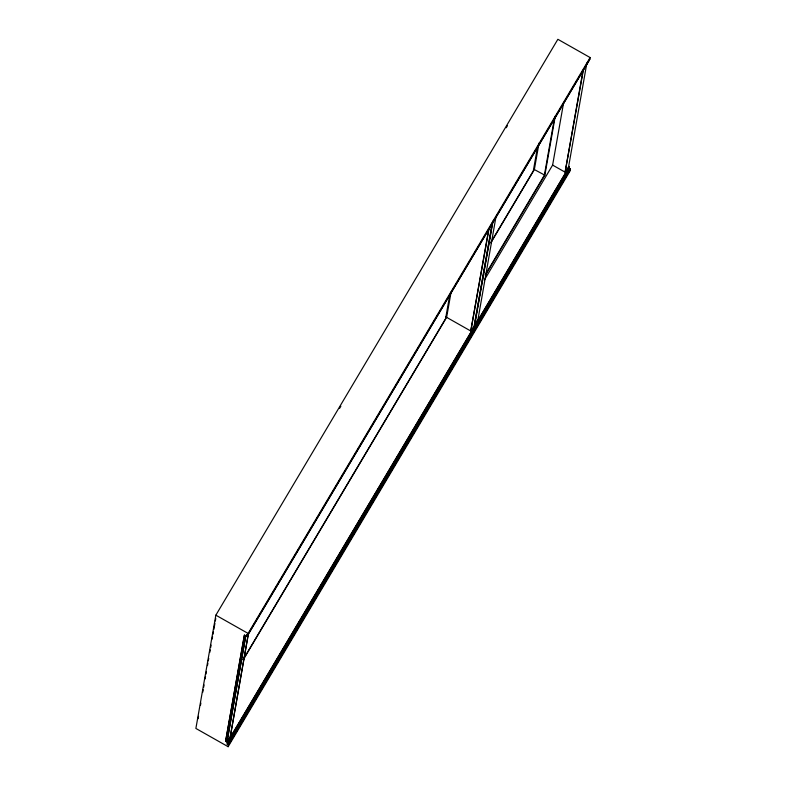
<?xml version="1.0" encoding="UTF-8"?>
<svg xmlns="http://www.w3.org/2000/svg" width="786" height="786" viewBox="0 0 786 786"><rect width="100%" height="100%" fill="white"/><g stroke="black" fill="none" stroke-linecap="round" stroke-linejoin="round"><path stroke-width="1.18" d="M227.341 742.298L225.602 741.316L244.308 635.235L246.215 636.257L246.529 634.508L247.796 635.176L589.805 59.304L590.119 57.555L557.863 39.3L215.855 615.173L195.881 728.445L228.137 746.7L570.145 170.827L570.449 169.078L569.192 168.312L569.349 166.426L227.341 742.298L227.183 744.185L228.441 744.951L228.137 746.7M198.101 718.728L198.524 716.321M200.44 705.455L200.872 703.038M202.788 692.171L203.21 689.754M203.633 687.347L204.065 684.93M205.126 678.898L205.549 676.481M205.981 674.064L206.404 671.647M207.465 665.614L207.897 663.197M208.319 660.79L208.742 658.373M209.813 652.331L210.235 649.924M210.658 647.507L211.09 645.09M212.151 639.057L212.574 636.64M213.006 634.223L213.428 631.816M213.851 629.399L214.922 623.367M215.344 620.95L215.767 618.533M225.602 741.316L244.495 634.931M226.889 741.64L245.841 635.491L227.144 741.571L225.788 741.011M247.796 635.176L248.111 633.428L590.119 57.555M248.376 633.418L230.377 736.128L227.144 741.571M230.377 736.128L248.445 633.663M449.838 294.563L445.583 318.694L243.129 659.582M451.095 292.028L446.625 317.338L243.11 660.014M445.633 316.778L470.765 331.004L488.833 228.539M470.765 331.004L489.079 228.471M471.01 330.945L474.253 325.492L492.252 222.792M476.876 311.384L474.538 324.647L478.045 319.096L496.045 216.386M477.308 308.977L491.761 227.007M474.793 324.579L493.068 220.915M537.762 145.626L533.311 170.906L490.828 242.432M490.759 242.953L534.352 169.55L539.019 143.091M554.346 118.686L544.374 175.229L485.208 274.845M485.384 275.326L544.855 175.19L555.27 116.132M484.294 280.13L552.617 165.099L563.67 102.406M552.617 165.099L565.105 172.163L582.957 70.897M565.105 172.163L583.418 69.63M565.35 172.105L568.612 166.612L586.887 62.939M339.611 408.307L340.869 406.195M506.253 127.725L507.501 125.622M248.258 634.076L589.805 59.304M227.498 742.436L569.506 166.563M227.183 744.185L569.192 168.312M228.294 744.814L570.302 168.941M228.441 744.951L570.449 169.078M544.855 175.19L534.352 169.55M215.855 615.173L248.111 633.428"/></g></svg>
